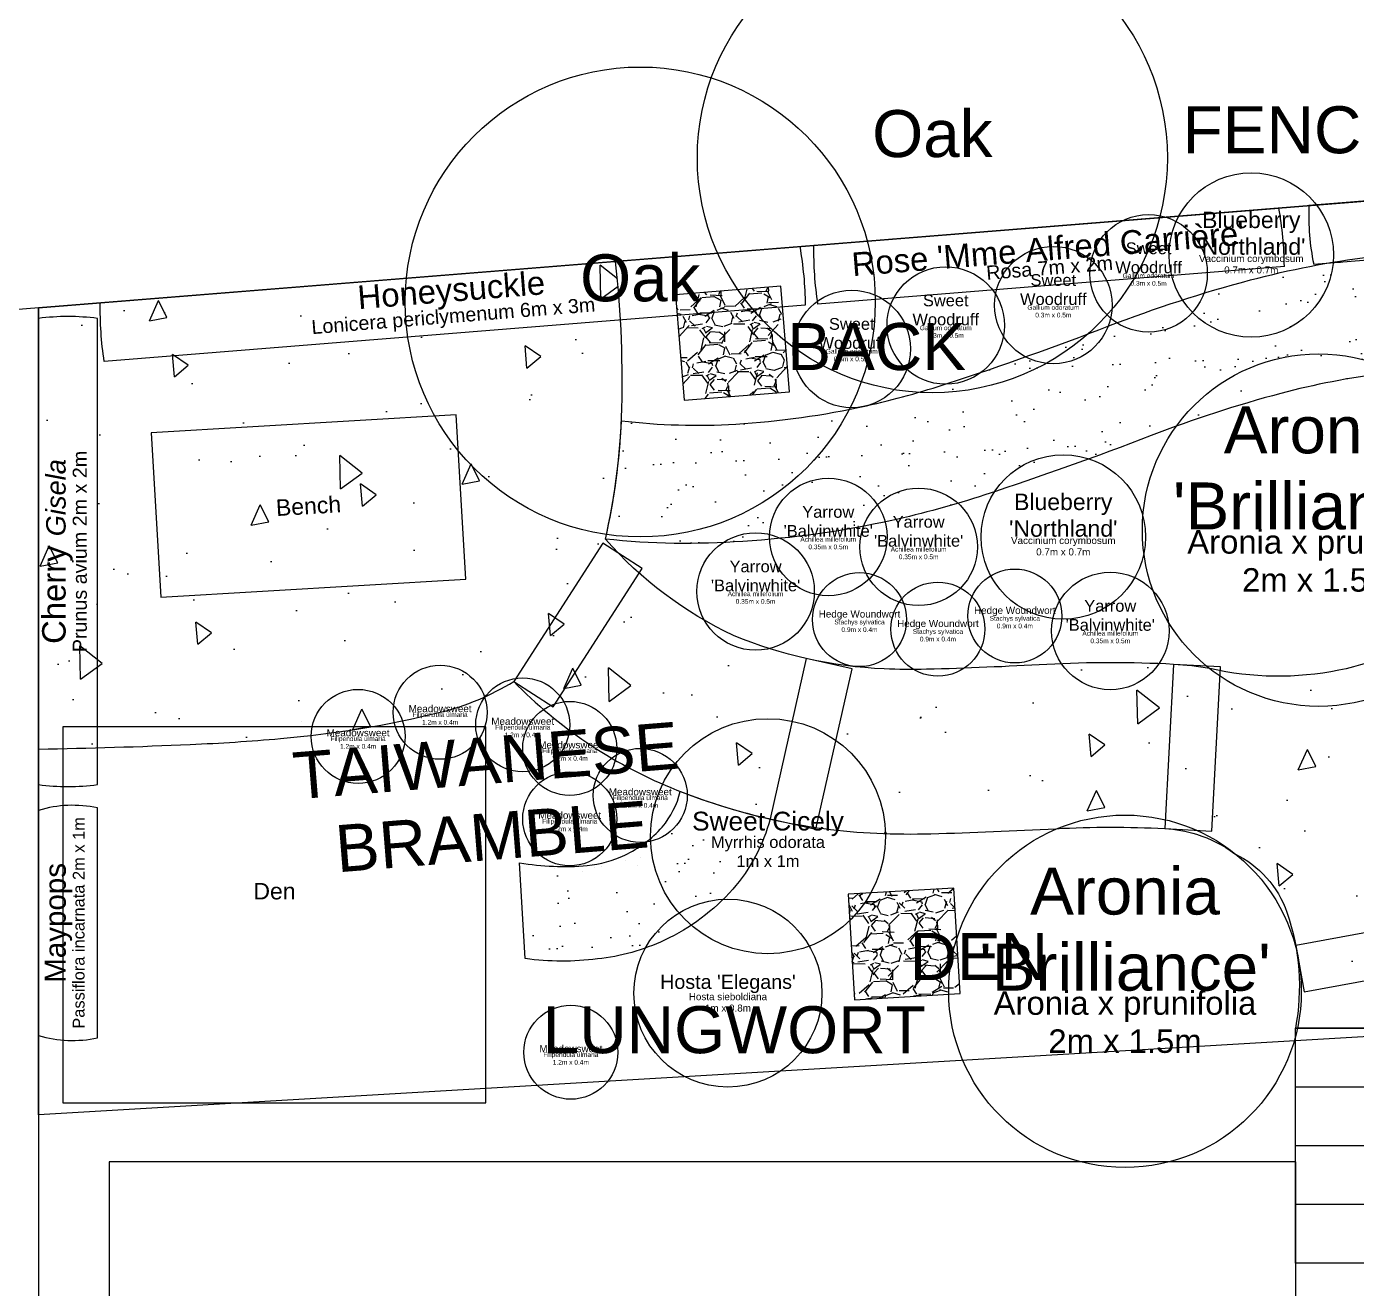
# Model space of a CAD drawing. Header units: metres. Extents: x -2.6 to 32, y -5 to 43.1.
# Drawn here: x 8.99 to 14.65, y 32.3 to 37.67 of the extents above; entities that cross this region are included whole.
import ezdxf
from ezdxf.enums import TextEntityAlignment as Align

# ---------------------------------------------------------------- set-up
doc = ezdxf.new("R2010")
doc.units = ezdxf.units.M
for name, color, linetype, lineweight, true_color in [('Areas', 30, 'Continuous', 25, 0xff7f00), ('Beds', 2, 'Continuous', 25, 0xffff00), ('Boundary', 1, 'Continuous', 25, 0xff0000), ('Buildings', 6, 'Continuous', 25, 0xff00ff), ('Furniture', 136, 'Continuous', 25, 0x008080), ('Ground cover', 253, 'Continuous', 25, 0xa0a0a4), ('Plant - Perennial', 3, 'Continuous', 25, 0x00ff00), ('Plant - Shrub', 3, 'Continuous', 25, 0x00ff00), ('Plant - Tree', 3, 'Continuous', 25, 0x00ff00), ('Plant label', 30, 'Continuous', 25, 0xff7f00), ('Structures', 136, 'Continuous', 25, 0x008080)]:
    doc.layers.add(name, color=color, linetype=linetype, lineweight=lineweight, true_color=true_color)
doc.styles.add('textstyle115', font='')
doc.styles.add('textstyle116', font='')
doc.styles.add('textstyle12', font='')
doc.styles.add('textstyle125', font='')
doc.styles.add('textstyle126', font='')
doc.styles.add('textstyle135', font='')
doc.styles.add('textstyle136', font='')
doc.styles.add('textstyle149', font='')
doc.styles.add('textstyle150', font='')
doc.styles.add('textstyle155', font='')
doc.styles.add('textstyle168', font='')
doc.styles.add('textstyle173', font='')
doc.styles.add('textstyle174', font='')
doc.styles.add('textstyle177', font='')
doc.styles.add('textstyle178', font='')
doc.styles.add('textstyle187', font='')
doc.styles.add('textstyle195', font='')
doc.styles.add('textstyle196', font='')
doc.styles.add('textstyle201', font='')
doc.styles.add('textstyle202', font='')
doc.styles.add('textstyle35', font='')
doc.styles.add('textstyle36', font='')
doc.styles.add('textstyle37', font='')
doc.styles.add('textstyle38', font='')
doc.styles.add('textstyle53', font='')
doc.styles.add('textstyle54', font='')
doc.styles.add('textstyle55', font='')
doc.styles.add('textstyle56', font='')
doc.styles.add('textstyle69', font='')
doc.styles.add('textstyle70', font='')
doc.styles.add('textstyle85', font='')
doc.styles.add('textstyle86', font='')
doc.styles.add('textstyle89', font='')
doc.styles.add('textstyle90', font='')
doc.styles.get('textstyle115').set_extended_font_data('Arial')
doc.styles.get('textstyle116').set_extended_font_data('Arial')
doc.styles.get('textstyle12').set_extended_font_data('Arial')
doc.styles.get('textstyle125').set_extended_font_data('Arial')
doc.styles.get('textstyle126').set_extended_font_data('Arial')
doc.styles.get('textstyle135').set_extended_font_data('Arial')
doc.styles.get('textstyle136').set_extended_font_data('Arial')
doc.styles.get('textstyle149').set_extended_font_data('Arial')
doc.styles.get('textstyle150').set_extended_font_data('Arial')
doc.styles.get('textstyle155').set_extended_font_data('Arial')
doc.styles.get('textstyle168').set_extended_font_data('Arial')
doc.styles.get('textstyle173').set_extended_font_data('Arial')
doc.styles.get('textstyle174').set_extended_font_data('Arial')
doc.styles.get('textstyle177').set_extended_font_data('Arial')
doc.styles.get('textstyle178').set_extended_font_data('Arial')
doc.styles.get('textstyle187').set_extended_font_data('Arial')
doc.styles.get('textstyle195').set_extended_font_data('Arial')
doc.styles.get('textstyle196').set_extended_font_data('Arial')
doc.styles.get('textstyle201').set_extended_font_data('Arial')
doc.styles.get('textstyle202').set_extended_font_data('Arial')
doc.styles.get('textstyle35').set_extended_font_data('Arial')
doc.styles.get('textstyle36').set_extended_font_data('Arial')
doc.styles.get('textstyle37').set_extended_font_data('Arial')
doc.styles.get('textstyle38').set_extended_font_data('Arial')
doc.styles.get('textstyle53').set_extended_font_data('Arial')
doc.styles.get('textstyle54').set_extended_font_data('Arial')
doc.styles.get('textstyle55').set_extended_font_data('Arial')
doc.styles.get('textstyle56').set_extended_font_data('Arial')
doc.styles.get('textstyle69').set_extended_font_data('Arial')
doc.styles.get('textstyle70').set_extended_font_data('Arial')
doc.styles.get('textstyle85').set_extended_font_data('Arial')
doc.styles.get('textstyle86').set_extended_font_data('Arial')
doc.styles.get('textstyle89').set_extended_font_data('Arial')
doc.styles.get('textstyle90').set_extended_font_data('Arial')
pattern_1 = [(82.5, (0, 0), (-0.1786906743565246, 0.1673767445615144), [0, -0.19304, 0, -0.2159, 0, -0.206375]), (52.49999999999999, (0, 0), (-0.094505463864245, 0.412366425672367), [0, -0.10414, 0, -0.17399, 0, -0.066675]), (372.4999999999999, (-0.1104571502891506, -0.1104571502891506), (0.2791499129162693, 0.2801661559482859), [0, -0.0635, 0, -0.2286, 0, -0.29845]), (362.5, (-0.1104571502891506, -0.1104571502891506), (0.1911405545806999, 0.3487753907812053), [0, -0.03175, 0, -0.14986, 0, -0.17145])]

# ---------------------------------------------------------------- blocks, each defined once
blk = doc.blocks.new("Perennial - Hosta sieboldiana 'Elegans'")
at = {"layer": 'Plant - Perennial'}
blk.add_circle((0, 0), 0.4, dxfattribs=at)
at = {"layer": 'Plant - Perennial', "insert": (0, 0), "line_spacing_factor": 0.971628}
for s, char_height, attachment_point, style in [("\\c32767;Hosta 'Elegans'", 0.06, 8, 'textstyle69'), ('\\c32767;Hosta sieboldiana\\P1m x 0.8m', 0.03, 2, 'textstyle70')]:
    blk.add_mtext(s, dxfattribs=dict(at, char_height=char_height, attachment_point=attachment_point, style=style))
blk = doc.blocks.new("Shrub - Vaccinium corymbosum 'Northland'")
at = {"layer": 'Plant - Shrub'}
blk.add_circle((0, 0), 0.35, dxfattribs=at)
at = {"layer": 'Plant - Shrub', "insert": (4.26e-14, 0), "char_height": 0.07, "attachment_point": 8, "line_spacing_factor": 0.971628, "style": 'textstyle150'}
blk.add_mtext("\\c32767;Blueberry\\P'Northland'", dxfattribs=at)
at = {"layer": 'Plant label', "insert": (4.26e-14, 0), "char_height": 0.03, "attachment_point": 2, "line_spacing_factor": 0.971628, "style": 'textstyle149'}
blk.add_mtext('\\c32767;Vaccinium corymbosum\\P0.7m x 0.7m', dxfattribs=at)
blk = doc.blocks.new('Perennial - Gallium odoratum')
at = {"layer": 'Plant - Perennial'}
blk.add_circle((-7.1e-15, 0), 0.25, dxfattribs=at)
at = {"layer": 'Plant - Perennial', "color": 30, "true_color": 0xff7f00, "insert": (0, 0), "char_height": 0.05, "attachment_point": 8, "line_spacing_factor": 0.971628, "style": 'textstyle56'}
blk.add_mtext('Sweet\\PWoodruff', dxfattribs=at)
at = {"layer": 'Plant label', "insert": (0, 0), "char_height": 0.02, "attachment_point": 2, "line_spacing_factor": 0.971628, "style": 'textstyle55'}
blk.add_mtext('\\c32767;Gallium odoratum\\P0.3m x 0.5m', dxfattribs=at)
blk = doc.blocks.new('Structure - Step')
at = {"layer": 'Structures', "flags": 128}
blk.add_lwpolyline([(0, -0.25), (1, -0.25), (1, 0), (0, 0)], close=True, dxfattribs=at)
blk = doc.blocks.new('Perennial - Achillea millefolium')
at = {"layer": 'Plant - Perennial'}
blk.add_circle((0, 0), 0.25, dxfattribs=at)
at = {"layer": 'Plant - Perennial', "insert": (3.6e-15, 0), "char_height": 0.05, "attachment_point": 8, "line_spacing_factor": 0.971628, "style": 'textstyle38'}
blk.add_mtext("\\c32767;Yarrow\\P'Balvinwhite'", dxfattribs=at)
at = {"layer": 'Plant label', "insert": (3.6e-15, 0), "char_height": 0.02, "attachment_point": 2, "line_spacing_factor": 0.971628, "style": 'textstyle37'}
blk.add_mtext('\\c32767;Achillea millefolium\\P0.35m x 0.5m', dxfattribs=at)
blk = doc.blocks.new('Perennial - Filipendula ulmaria')
at = {"layer": 'Plant - Shrub'}
blk.add_circle((0, 0), 0.2, dxfattribs=at)
at = {"layer": 'Plant - Shrub', "insert": (0, 0), "char_height": 0.03, "attachment_point": 8, "line_spacing_factor": 0.971628, "style": 'textstyle54'}
blk.add_mtext('\\c32767;Meadowsweet', dxfattribs=at)
at = {"layer": 'Plant label', "insert": (0, 0), "char_height": 0.02, "attachment_point": 2, "line_spacing_factor": 0.971628, "style": 'textstyle53'}
blk.add_mtext('\\c32767;Filipendula ulmaria\\P1.2m x 0.4m', dxfattribs=at)
blk = doc.blocks.new('Shrub - Aronia x prunifolia')
at = {"layer": 'Plant - Shrub'}
blk.add_circle((0, 0), 0.75, dxfattribs=at)
at = {"layer": 'Plant - Shrub', "insert": (0, 0), "char_height": 0.2, "attachment_point": 8, "line_spacing_factor": 0.971628, "style": 'textstyle116'}
blk.add_mtext("\\c32767;Aronia\\P'Brilliance'", dxfattribs=at)
at = {"layer": 'Plant label', "insert": (0, 0), "char_height": 0.1, "attachment_point": 2, "line_spacing_factor": 0.971628, "style": 'textstyle115'}
blk.add_mtext('\\c32767;Aronia x prunifolia\\P2m x 1.5m', dxfattribs=at)
blk = doc.blocks.new("Shrub - Rose'Mme Alfred Carrière'")
at = {"layer": 'Plant - Shrub'}
for p, q in [((-0.9929752174768414, 0), (0.9929752174768396, 0)), ((0.996320487061519, -0.25), (-0.9963204870615154, -0.25))]:
    blk.add_line(p, q, dxfattribs=at)
for centre, radius, start, end in [((-0.5, -0.1450000000000031), 1.500000000000006, 355.9860127819439, 5.547254338552107), ((0.5000000000000089, -0.1449999999999747), 1.500000000000014, 174.4527456614491, 184.0139872180572)]:
    blk.add_arc(centre, radius, start, end, dxfattribs=at)
at = {"layer": 'Plant - Shrub', "insert": (0, -0.1450000000000102), "char_height": 0.1, "attachment_point": 8, "line_spacing_factor": 0.971628, "style": 'textstyle136'}
blk.add_mtext("\\c32767;Rose 'Mme Alfred Carrière'", dxfattribs=at)
at = {"layer": 'Plant label', "insert": (0, -0.1450000000000102), "char_height": 0.06, "attachment_point": 2, "line_spacing_factor": 0.971628, "style": 'textstyle135'}
blk.add_mtext('\\c32767;Rosa 7m x 2m', dxfattribs=at)
blk = doc.blocks.new('Buildings - Door inward')
at = {"layer": 'Buildings'}
for p, q in [((0.0280000000021237, 0.1600000000104718), (0.0280000000021237, 1.1040000000862)), ((0.060000000005382, 0.1600000000104718), (0.060000000005382, 1.103433450874066)), ((0, 0.1600000000104718), (0, -1e-16)), ((0.0280000000021237, 0.1600000000104718), (0, 0.1600000000104718)), ((0.0280000000021237, 0.1200000000078537), (0.0280000000021237, 0.1600000000104718)), ((0.0400000000026179, 0.1200000000078537), (0.0280000000021237, 0.1200000000078537)), ((0.0400000000026179, 0.0400000000026178), (0.0400000000026179, 0.1200000000078537)), ((0.0280000000021237, -1e-16), (0.0280000000021237, 0.0400000000026178)), ((0.0280000000021237, 0.0400000000026178), (0.0400000000026179, 0.0400000000026178)), ((0, -1e-16), (0.0280000000021237, -1e-16))]:
    blk.add_line(p, q, dxfattribs=at)
blk.add_lwpolyline([(0.0280000000021237, 0.1600000000104718), (0.060000000005382, 0.1600000000104718)], dxfattribs=at)
blk.add_lwpolyline([(1.00000000008, 0.1600000000104718), (1.00000000008, -1e-16), (0.9720000000778763, -1e-16), (0.9720000000778763, 0.0400000000026178), (0.9600000000773816, 0.0400000000026178), (0.9600000000773816, 0.1200000000078537), (0.9720000000778763, 0.1200000000078537), (0.9720000000778763, 0.1600000000104718)], close=True, dxfattribs=at)
blk.add_arc((-0.0013525073367682, 0.1306474926715465), 0.973794985289957, 1.727293306109854, 88.27270669411106, dxfattribs=at)
blk = doc.blocks.new('Buildings - Door outward')
at = {"layer": 'Buildings'}
for p, q in [((0.0280000192646975, -1.02867489e-08), (0.0280000192646975, 0.9439999897889793)), ((0.060000019267956, -1.02867489e-08), (0.060000019267956, 0.9434334405768452)), ((1.92625739e-08, -1.02867489e-08), (1.92625739e-08, -0.1600000102972207)), ((0.0280000192646975, -1.02867489e-08), (1.92625739e-08, -1.02867489e-08)), ((0.0280000192646975, -0.0400000102893669), (0.0280000192646975, -1.02867489e-08)), ((0.0400000192651918, -0.0400000102893669), (0.0280000192646975, -0.0400000102893669)), ((0.0400000192651918, -0.1200000102946028), (0.0400000192651918, -0.0400000102893669)), ((0.0280000192646975, -0.1600000102972207), (0.0280000192646975, -0.1200000102946028)), ((0.0280000192646975, -0.1200000102946028), (0.0400000192651918, -0.1200000102946028)), ((1.92625739e-08, -0.1600000102972207), (0.0280000192646975, -0.1600000102972207))]:
    blk.add_line(p, q, dxfattribs=at)
blk.add_lwpolyline([(0.0280000192646975, -1.02867489e-08), (0.060000019267956, -1.02867489e-08)], dxfattribs=at)
blk.add_lwpolyline([(1.000000019342574, -1.02867489e-08), (1.000000019342574, -0.1600000102972207), (0.9720000193404504, -0.1600000102972207), (0.9720000193404504, -0.1200000102946028), (0.9600000193399557, -0.1200000102946028), (0.9600000193399557, -0.0400000102893669), (0.9720000193404504, -0.0400000102893669), (0.9720000193404504, -1.02867489e-08)], close=True, dxfattribs=at)
blk.add_arc((-0.0013524880741943, -0.0293525176256741), 0.973794985289957, 1.727293306109854, 88.27270669411106, dxfattribs=at)
blk = doc.blocks.new('Buildings - Outdoor Office')
at = {"layer": 'Buildings', "flags": 128}
blk.add_lwpolyline([(0, 0), (5.050000000000001, 0), (5.050000000000001, 2.539999999999999), (0, 2.539999999999999)], close=True, dxfattribs=at)
at = {"layer": 'Buildings', "rotation": 180}
for name, p, xscale, yscale in [('Buildings - Door inward', (1.710000000000001, 3.6e-15), 0.95, -0.95), ('Buildings - Door outward', (4.240000017891882, 3.6e-15), 0.925, 0.925)]:
    blk.add_blockref(name, p, dxfattribs=dict(at, xscale=xscale, yscale=yscale))
at = {"layer": 'Buildings', "xscale": 0.925, "yscale": -0.925}
blk.add_blockref('Buildings - Door outward', (2.390000000000001, 3.6e-15), dxfattribs=at)
blk = doc.blocks.new('Tree - Oak')
at = {"layer": 'Plant - Tree'}
blk.add_circle((0, 0), 1, dxfattribs=at)
at = {"layer": 'Plant - Tree', "insert": (0, 0), "char_height": 0.2, "attachment_point": 8, "line_spacing_factor": 0.971628, "style": 'textstyle168'}
blk.add_mtext('\\c32767;Oak', dxfattribs=at)
blk = doc.blocks.new('Structure - Den')
at = {"layer": 'Structures', "flags": 128}
blk.add_lwpolyline([(0, 0), (1.8, 0), (1.8, 1.6), (0, 1.6)], close=True, dxfattribs=at)
at = {"layer": 'Furniture', "color": 30, "true_color": 0xff7f00, "insert": (0.8999999999999999, 0.8999999999999999), "char_height": 0.07, "attachment_point": 5, "style": 'textstyle155'}
blk.add_mtext('Den', dxfattribs=at)
blk = doc.blocks.new('Tree - Prunus domestica Pixy wall')
at = {"layer": 'Plant - Tree', "flags": 128}
blk.add_lwpolyline([(-0.9921567416492216, -0.25), (0.9921567416492216, -0.25, 0.0627460668062285), (0.9921567416492216, 0), (-0.9921567416492216, 0, 0.0627460668062278)], format="xyb", close=True, dxfattribs=at)
at = {"layer": 'Plant - Tree', "insert": (0, -0.1450000000000031), "char_height": 0.1, "attachment_point": 8, "line_spacing_factor": 0.971628, "style": 'textstyle178'}
blk.add_mtext('\\c32767;Plum \\fArial|b0|i1|c0|p0;\\H0.083;Pixy', dxfattribs=at)
at = {"layer": 'Plant label', "insert": (0, -0.1450000000000031), "char_height": 0.06, "attachment_point": 2, "line_spacing_factor": 0.971628, "style": 'textstyle177'}
blk.add_mtext('\\c32767;Prunus domestica 2m x 2m', dxfattribs=at)
blk = doc.blocks.new('Tree - Prunus avium Gisela wall')
at = {"layer": 'Plant - Tree', "flags": 128}
blk.add_lwpolyline([(-0.9921567416492216, -0.25), (0.9921567416492216, -0.25, 0.0627460668062285), (0.9921567416492216, 0), (-0.9921567416492216, 0, 0.0627460668062278)], format="xyb", close=True, dxfattribs=at)
at = {"layer": 'Plant - Tree', "insert": (0, -0.1450000000000031), "char_height": 0.1, "attachment_point": 8, "line_spacing_factor": 0.971628, "style": 'textstyle174'}
blk.add_mtext('\\c32767;Cherry \\fArial|b0|i1|c0|p0;\\H0.083;Gisela', dxfattribs=at)
at = {"layer": 'Plant label', "insert": (0, -0.1450000000000031), "char_height": 0.06, "attachment_point": 2, "line_spacing_factor": 0.971628, "style": 'textstyle173'}
blk.add_mtext('\\c32767;Prunus avium 2m x 2m', dxfattribs=at)
blk = doc.blocks.new('Shrub - Lonicera periclymenum')
at = {"layer": 'Plant - Shrub', "flags": 128}
blk.add_lwpolyline([(-1.496320487061511, -0.25, -0.0417430065503629), (-1.492975217476835, 0), (1.492975217476834, 0, -0.0417430065503631), (1.496320487061512, -0.25)], format="xyb", close=True, dxfattribs=at)
at = {"layer": 'Plant - Shrub', "insert": (0, -0.1450000000000031), "char_height": 0.1, "attachment_point": 8, "line_spacing_factor": 0.971628, "style": 'textstyle126'}
blk.add_mtext('\\c32767;Honeysuckle', dxfattribs=at)
at = {"layer": 'Plant label', "insert": (0, -0.1450000000000031), "char_height": 0.06, "attachment_point": 2, "line_spacing_factor": 0.971628, "style": 'textstyle125'}
blk.add_mtext('\\c32767;Lonicera periclymenum 6m x 3m', dxfattribs=at)
blk = doc.blocks.new('Perennial - Passiflora incarnata')
at = {"layer": 'Plant - Perennial', "flags": 128}
blk.add_lwpolyline([(0.4893223799721511, -0.25, 0.1270238244842649), (0.4788670049798673, 0), (-0.4788670049798665, 0, 0.1270238244842644), (-0.4893223799721502, -0.25)], format="xyb", close=True, dxfattribs=at)
at = {"layer": 'Plant - Perennial', "color": 30, "true_color": 0xff7f00, "style": 'textstyle90'}
blk.add_text('Maypops', height=0.09, dxfattribs=at).set_placement((9e-16, -0.1156002728512959), align=Align.CENTER)
at = {"layer": 'Plant label', "color": 30, "true_color": 0xff7f00, "style": 'textstyle89'}
blk.add_text('Passiflora incarnata 2m x 1m', height=0.05, dxfattribs=at).set_placement((9e-16, -0.1452455661664445), align=Align.TOP_CENTER)
blk = doc.blocks.new('Bench')
at = {"layer": 'Furniture', "flags": 128}
blk.add_lwpolyline([(-0.65, -0.35), (0.65, -0.35), (0.65, 0.35), (-0.65, 0.35)], close=True, dxfattribs=at)
at = {"layer": 'Furniture', "color": 30, "true_color": 0xff7f00, "insert": (0, 0), "char_height": 0.07, "attachment_point": 5, "style": 'textstyle12'}
blk.add_mtext('Bench', dxfattribs=at)
blk = doc.blocks.new('Structure - Steps')
at = {"layer": 'Structures'}
for p, q in [((1.8e-15, -1e-16), (1.8e-15, 1)), ((1.8e-15, 1), (1.000000000000002, 1)), ((1.000000000000002, -1e-16), (1.000000000000002, 1)), ((1.8e-15, 0.75), (1.000000000000002, 0.75)), ((1.8e-15, 0.4999999999999999), (1.000000000000002, 0.4999999999999999)), ((1.8e-15, 0.2499999999999999), (1.000000000000002, 0.2499999999999999)), ((-1.8e-15, -1e-16), (0.9999999999999982, -1e-16))]:
    blk.add_line(p, q, dxfattribs=at)
blk = doc.blocks.new('Ornamental - Stachys sylvatica')
at = {"layer": 'Plant - Shrub'}
blk.add_circle((0, 0), 0.2, dxfattribs=at)
at = {"layer": 'Plant - Shrub', "insert": (0, 0), "char_height": 0.03, "attachment_point": 8, "line_spacing_factor": 0.971628, "style": 'textstyle36'}
blk.add_mtext('\\c32767;Hedge Woundwort', dxfattribs=at)
at = {"layer": 'Plant label', "insert": (0, 0), "char_height": 0.02, "attachment_point": 2, "line_spacing_factor": 0.971628, "style": 'textstyle35'}
blk.add_mtext('\\c32767;Stachys sylvatica\\P0.9m x 0.4m', dxfattribs=at)
blk = doc.blocks.new('Perennial - Myrrhis odorata')
at = {"layer": 'Plant - Shrub'}
blk.add_circle((0, 0), 0.5, dxfattribs=at)
at = {"layer": 'Plant - Shrub', "insert": (0, 0), "char_height": 0.08, "attachment_point": 8, "line_spacing_factor": 0.971628, "style": 'textstyle86'}
blk.add_mtext('\\c32767;Sweet Cicely', dxfattribs=at)
at = {"layer": 'Plant label', "insert": (0, 0), "char_height": 0.05, "attachment_point": 2, "line_spacing_factor": 0.971628, "style": 'textstyle85'}
blk.add_mtext('\\c32767;Myrrhis odorata\\P1m x 1m', dxfattribs=at)
blk = doc.blocks.new('Gabion pillar')
at = {"layer": 'Structures'}
h = blk.add_hatch(dxfattribs=at)
h.set_pattern_fill('GRAVEL', color=256, scale=0.008, style=0, pattern_type=0)
h.set_pattern_definition([(228.0128, (0.146304, 0.2031999999999999), (-1.62560138127168, -1.828802247161007), [0.02733768, -2.70644]), (184.9697, (0.128016, 0.1828799999999999), (2.43840394449433, 0.2031985660309977), [0.0469124, -4.64432]), (132.5104, (0.08128, 0.178816), (2.031998521466535, -2.235202183396833), [0.03307856, -3.274776]), (267.2737, (0.002032, 0.128016), (0.2031991176662538, 4.063998692269312), [0.0427204, -4.229312]), (292.8337, (0, 0.085344), (-1.016002884440152, 2.438401386404089), [0.04189072, -4.147184]), (357.2737, (0.016256, 0.046736), (-4.063998692269312, 0.203199117666254), [0.0427204, -4.229312]), (37.6942, (0.058928, 0.044704), (-2.641601668899194, -2.031998188558791), [0.05649552, -5.593048]), (72.2553, (0.103632, 0.079248), (1.422402845237376, 4.470401296482912), [0.0533376, -5.280424]), (121.4296, (0.119888, 0.1300479999999999), (-1.625600418821158, 2.641596892797815), [0.04286504, -4.24364]), (175.2364, (0.0975360000000001, 0.1666239999999999), (2.235198244244355, -0.2031980930176923), [0.04893704, -2.397912]), (222.3974, (0.048768, 0.170688), (-2.438400073379178, -2.235197092050957), [0.06328624, -6.265344]), (138.8141, (0.2032, 0.125984), (-1.422399093937979, 1.21919812456992), [0.0216004, -2.138448]), (171.4692, (0.186944, 0.140208), (2.641595967647312, -0.4064010240036559), [0.04109456, -4.068368]), (225, (0.1463040000000001, 0.1463040000000001), (0, -0.2031998614960158), [0.02873672, -0.2586312]), (203.1986, (0.13208, 0.170688), (1.016003426047267, 0.4064017819445012), [0.01547528, -1.532048]), (291.8014, (0.117856, 0.164592), (-0.2032001425515607, 0.6096003926985492), [0.02188528, -1.072384]), (30.9638, (0.125984, 0.144272), (0.609599356384658, 0.4064003166928442), [0.0355456, -1.149304]), (161.5651, (0.156464, 0.1625600000000001), (0.4064001854544784, -0.2031996977972063), [0.02570296, -0.616872]), (16.3895, (0, 0.164592), (2.032001121117548, 0.609598731997424), [0.03600704, -3.564704]), (70.3462, (0.034544, 0.174752), (-0.8127977350941201, -2.2351968390836), [0.03020792, -2.990576]), (293.1986, (0.156464, 0.2032), (-0.4064017819445012, 1.016003426047267), [0.0309504, -1.516576]), (343.6105, (0.168656, 0.174752), (-2.032001121117548, 0.6095987319974248), [0.03600704, -3.564704]), (339.4440000000001, (0, 0.038608), (-1.016001261140473, 0.4063995068840112), [0.0347228, -1.701416]), (294.7751, (0.032512, 0.026416), (-1.015997632290147, 2.235198962092534), [0.02909376, -2.880288]), (66.80140000000002, (0.1584960000000001, 0), (0.4064017819445014, 1.016003426047267), [0.0309504, -1.516576]), (17.354, (0.170688, 0.0284479999999999), (-2.641600142548797, -0.8127987740484506), [0.03406264, -3.372192]), (69.444, (0.058928, 0), (-0.4063995068840118, -1.016001261140473), [0.01736144, -1.718784]), (101.3099, (0.146304, 0), (-0.2031989970309879, 0.8127973968722094), [0.0103612, -1.02576]), (165.9638, (0.144272, 0.0101600000000001), (0.6096004283757741, -0.2031996483298913), [0.04189072, -0.795924]), (186.009, (0.103632, 0.02032), (2.031997003554237, 0.2031995254838277), [0.03882136, -3.843312]), (303.6901, (0.125984, 0.125984), (-0.2032000697045785, 0.4063996079385472), [0.02930592, -0.7033424]), (353.1571999999999, (0.14224, 0.1016), (3.454401428531476, -0.4064018201323904), [0.05116456, -5.06528]), (60.94540000000001, (0.19304, 0.095504), (-0.8127981092663272, -1.42239660886673), [0.02092064, -2.071152]), (90, (0.2032, 0.113792), (-0.2032, 0.2032), [0.012192, -0.191008]), (120.2564, (0.099568, 0.0264160000000001), (0.8127982773468889, -1.422399282598205), [0.02822936, -2.794712]), (48.01280000000001, (0.085344, 0.0508), (1.625601381271681, 1.828802247161006), [0.05467544, -2.679104]), (0, (0.12192, 0.0914399999999999), (0.2032, 0.2032), [0.052832, -0.150368]), (325.3047999999999, (0.174752, 0.09144), (-2.031996479276293, 1.422400135238783), [0.0321288, -3.180744]), (254.0546, (0.201168, 0.0731520000000001), (-0.2032005183761179, -0.8128019362562905), [0.02958632, -1.449736]), (207.646, (0.19304, 0.0447040000000001), (-3.860798643921818, -2.03200127797787), [0.0481716, -4.769]), (175.4261, (0.150368, 0.0223520000000001), (-2.6416006083798, 0.2031990168975569), [0.05096232, -5.045264]), (175.4261, (0.150368, 0.0223520000000001), (-2.6416006083798, 0.2031990168975569), [0.05096232, -5.045264])])
h.paths.add_polyline_path([(0, 0), (0.4499999999999993, 0), (0.4499999999999993, 0.4500000000000028), (0, 0.4500000000000028)], flags=0)
at = {"layer": 'Structures', "flags": 128}
blk.add_lwpolyline([(0, 0), (0.4499999999999993, 0), (0.4499999999999993, 0.4500000000000028), (0, 0.4500000000000028)], close=True, dxfattribs=at)

msp = doc.modelspace()

# ---------------------------------------------------------------- hatches: boundary and pattern name
at = {"layer": 'Areas', "true_color": 0xa0a0a4}
h = msp.add_hatch(dxfattribs=at)
h.set_pattern_fill('AR-CONC', color=253, scale=0.005, angle=45, style=0, pattern_type=0)
h.set_pattern_definition([(95, (0, 0), (0.7004732517288589, 0.5877668970241507), [0.09525, -1.04775]), (400, (0, 0), (-0.8000894450414876, 0.5508850326857724), [0.0762, -0.8382]), (145.451, (0.0583725486704261, 0.0489804028493155), (-0.0996107904207033, 1.138651184145857), [0.08095, -0.8904500000000001]), (91.1842, (-0.1796051224213829, 0.179605122421383), (1.107051216152352, 0.8097670643713523), [0.142875, -1.571625]), (141.6356, (-0.0873510220003178, 0.2470857367635777), (-0.0354307216761377, 1.714132162410912), [0.121425, -1.335675]), (396.1840000000001, (-0.1796051224213829, 0.179605122421383), (-0.0354278600957889, 1.714131926655307), [0.1143, -1.2573]), (66, (-0.0449012806053455, 0.2245064030267289), (0.8976027564257212, 0.1744763401781092), [0.09525, -1.04775]), (370.9999999999999, (-0.0449012806053455, 0.2245064030267289), (-0.4326996326117269, 0.869705965968773), [0.0762, -0.8382]), (116.4514, (0.0298985960289109, 0.2390459326614867), (0.4649001980769314, 1.044182280328981), [0.08095, -0.8904500000000001]), (82.5, (0, 0), (-0.2880273453390521, 0.3098670683679349), [0, -0.82804, 0, -0.8509000000000001, 0, -0.8413750000000001]), (52.49999999999999, (0, 0), (-0.1179486365971242, 0.5904350013734616), [0, -0.48514, 0, -0.80899, 0, -0.320675]), (372.4999999999999, (-0.2002597114998423, -0.2002597114998421), (0.4996393151625793, 0.4591309779135676), [0, -0.3175, 0, -0.9906, 0, -1.31445]), (362.5, (-0.2900622727105339, -0.2900622727105335), (0.433819522091084, 0.6136119644055709), [0, -0.41275, 0, -0.65786, 0, -0.93345])])
edge = h.paths.add_edge_path(flags=0)
edge.add_arc((23.61665521209906, 36.5371670693148), 5.035743926249006, 171.896418460101, 178.5450898395375)
edge.add_arc((21.01097036482152, 36.60334737833352), 2.429218776431038, 178.5450898395375, 188.1235462049542)
edge.add_arc((16.24988854822948, 40.14844672913114), 4.546566062977327, 292.92564046358285, 301.2146545241908, ccw=False)
edge.add_arc((16.04194551776739, 40.8736747215868), 5.29629204473065, 284.7926786892651, 291.9413114733845, ccw=False)
edge.add_arc((16.49041543413116, 39.17540557341017), 3.539805960091241, 281.257707241318, 284.79267868926564, ccw=False)
edge.add_arc((2.10546049205462, 111.4426510868802), 77.22482277348232, 280.4662562039908, 281.25770724131445, ccw=False)
edge.add_arc((17.5906152760469, 27.61674427419654), 8.019371583980659, 100.4662562039908, 103.5527882773261)
edge.add_arc((16.41200021202807, 32.5061796728523), 2.989887317501629, 103.5527882773271, 108.8148764030097)
edge.add_arc((16.11159379059088, 33.38786728203095), 2.058427678966573, 108.8148764030115, 121.609891172326)
edge.add_arc((14.3543041867222, 36.02707146476659), 1.116031983668761, 281.26940783294174, 307.435487397042, ccw=False)
edge.add_arc((14.3147982885376, 36.22533002779919), 1.318188294000944, 257.22583967667697, 281.26940783294305, ccw=False)
edge.add_arc((13.80132034870685, 33.69438995069721), 1.265012701385999, 79.89199904604463, 86.90196448971945)
edge.add_arc((13.6014454191021, 30.00146032125552), 4.963347358430002, 86.90196448967149, 93.133303759551)
edge.add_arc((12.33356898709282, 53.16280790824645), 18.23267671235108, 271.5230201749909, 273.13330375957366, ccw=False)
edge.add_arc((12.7509309197802, 37.46541586366762), 2.529737242810249, 267.43175106480976, 271.52302017498437, ccw=False)
edge.add_arc((12.72269406481062, 36.83589397236599), 1.899582395485761, 247.54614977151522, 267.43175106481215, ccw=False)
edge.add_arc((12.72265926447206, 36.61234967001503), 1.695122232446162, 221.4272861728351, 244.66012909147048, ccw=False)
edge.add_arc((8.781736179090458, 36.10725337925178), 2.7401824593692, 346.9977115614469, 357.9038794334921)
edge.add_arc((7.041590916452376, 36.17094362628256), 4.481492880474121, 357.9038794546534, 366.4269329360805)
edge.add_line((11.49491945761229, 36.67258427677923), (9.04, 36.47497466099617))
edge.add_line((9.04, 36.47497466099617), (9.040000000000003, 34.59701895619488))
edge.add_arc((8.595889119082551, 59.59737698400559), 25.00430234966112, 271.0177055461643, 272.4947663244924)
edge.add_arc((9.294496193484619, 43.5630344140159), 8.954748041326317, 272.4947663244911, 274.9630814795174)
edge.add_arc((9.680893879685291, 39.11346883792991), 4.488436701104876, 274.9630814795193, 283.7576861768105)
edge.add_arc((10.48824236475048, 35.81602435560377), 1.093594776896903, 283.7576809687648, 301.629599527367)
edge.add_arc((12.49391279411968, 36.28403728244854), 2.002182940718096, 224.3322254964689, 247.5650684151043)
edge.add_arc((12.72269406481065, 36.83589397236594), 2.599582395485729, 247.546149771514, 267.4317510648112)
edge.add_arc((12.75093091977968, 37.46541586366762), 3.229737242810242, 267.4317510648193, 271.5230201749943)
edge.add_arc((12.33356898709562, 53.16280790824734), 18.93267671235188, 271.5230201749823, 273.1333037595647)
edge.add_arc((13.6014454191022, 30.00146032125544), 4.263347358430027, 86.90196448967282, 93.13330375954968, ccw=False)
edge.add_arc((13.80132034870681, 33.69438995069716), 0.5650127013859938, 72.88203360236997, 86.90196448977417, ccw=False)
edge.add_arc((13.81138883315724, 33.72708159161732), 0.5308057172280575, 53.1789553327161, 72.88203360230341, ccw=False)
edge.add_arc((13.93949290436441, 33.75926711063907), 0.436284007330126, 19.160973400158014, 64.18062668947903, ccw=False)
edge.add_arc((13.44706251597436, 33.58816070795351), 0.9575949399317458, -10.79077434953632, 19.160973400160685, ccw=False)
edge.add_line((14.38772469696245, 33.40887677046438), (15.28772469696245, 33.40887677046438))
edge.add_arc((16.395895237419, 33.99601730108992), 1.254103643818568, 183.6117668362879, 207.9159257151055, ccw=False)
edge.add_arc((16.09782320252987, 33.97720274003298), 0.955438403640349, 155.6999587636439, 183.611766836288, ccw=False)
edge.add_arc((15.63499736186196, 34.1315978007873), 0.4727062577176174, 139.5247290408942, 149.6594451415278, ccw=False)
edge.add_arc((15.6747456364409, 34.09767922587155), 0.5249594399778202, 121.6098911723243, 139.5247290408988, ccw=False)
edge.add_arc((16.11159379059079, 33.38786728203094), 1.35842767896654, 108.8148764030087, 121.6098911723222, ccw=False)
edge.add_arc((16.41200021202827, 32.50617967285235), 2.289887317501638, 103.55278827733332, 108.814876403015, ccw=False)
edge.add_arc((17.59061527604552, 27.61674427419897), 7.319371583977979, 100.46625620398459, 103.55278827732019, ccw=False)
edge.add_arc((2.105460492053005, 111.442651086887), 77.92482277348931, 280.4662562039909, 281.2577072413147)
edge.add_arc((16.49041543413029, 39.17540557340968), 4.239805960090967, 281.2577072413315, 284.7926786892784)
edge.add_arc((16.04194551776757, 40.87367472158684), 5.996292044730622, 284.7926786892631, 291.9413114733827)
edge.add_arc((16.56940541489915, 39.57766517461614), 4.597070051540681, 291.8790957163997, 300.1681097770078)
edge.add_arc((19.48928920881991, 36.15433276792549), 0.8218287059403256, 222.1103378475111, 244.8169831185389)
edge.add_arc((19.69611868886023, 36.59420617198485), 1.30790179243301, 244.8169831185393, 262.7721232525324)
edge.add_arc((19.83965305610985, 37.72596901014442), 2.448730103977196, 262.7721232525294, 277.1225072305049)
edge.add_arc((19.65475282418544, 39.20569736933975), 3.939965870974687, 277.1225072305093, 288.4245342774495)
edge.add_line((20.89999999999998, 35.46769114468319), (20.9, 37.4296495835968))
edge.add_line((20.9, 37.4296495835968), (18.63119395391475, 37.24702123313793))
at = {"layer": 'Areas'}
h = msp.add_hatch(dxfattribs=at)
h.set_pattern_fill('AR-SAND', color=256, scale=0.005, angle=45, style=0, pattern_type=0)
h.set_pattern_definition(pattern_1)
edge = h.paths.add_edge_path(flags=0)
edge.add_arc((11.84191242585289, 38.67617933256633), 2.700887980951979, 263.1462680834147, 273.4866116728564)
edge.add_arc((11.78819527439119, 39.54601661179397), 3.572382120119792, 273.4981322334696, 282.5103289829319)
edge.add_arc((11.76798720456872, 39.6370916219967), 3.665672117275852, 282.5103289829286, 288.1625745205774)
edge.add_arc((8.524440707384667, 49.52415577354679), 14.07118178361425, 288.1625745205831, 291.1172293618709)
edge.add_arc((15.69089726681355, 30.96846507321772), 5.820317832665566, 104.87015845210371, 111.11722936186999, ccw=False)
edge.add_arc((15.16783248203822, 32.93841553130159), 3.78210744696518, 97.02279383557328, 104.87015845210269, ccw=False)
edge.add_arc((16.20893182675015, 24.48713849775656), 12.29726871045781, 93.20050366128447, 97.02279383557249, ccw=False)
edge.add_arc((16.66065176842038, 16.40880954652503), 20.3882173291309, 90.2443631306578, 93.20050366128419, ccw=False)
edge.add_arc((16.72506768774066, 1.305312048752711), 35.49185219216558, 88.8365752801044, 90.24436313065979, ccw=False)
edge.add_arc((16.20483817430826, -24.50090074357502), 61.30330795968083, 87.7742436435422, 88.84017560743769, ccw=False)
edge.add_arc((23.61665521210095, 36.53716706931507), 5.035743926250893, 177.507580910548, 178.5450898395405)
edge.add_arc((21.01097036482181, 36.60334737833372), 2.429218776431321, 178.5450898395416, 188.1235462049584)
edge.add_arc((16.41523813480306, -26.64386644584549), 62.94208738990249, 88.00524477888261, 89.07117674277814)
edge.add_arc((16.72506768774015, 1.305312048752072), 34.99185219216623, 88.83657528010359, 90.24436313065902)
edge.add_arc((16.66065176842054, 16.40880954652499), 19.88821732913095, 90.24436313065823, 93.20050366128459)
edge.add_arc((16.20893182675029, 24.48713849775663), 11.79726871045775, 93.20050366128523, 97.02279383557325)
edge.add_arc((15.16783248203819, 32.93841553130157), 3.282107446965189, 97.02279383557266, 104.8701584521019)
edge.add_arc((15.69089726681346, 30.96846507321787), 5.320317832665403, 104.8701584521031, 111.1172293618695)
edge.add_arc((8.524440707384612, 49.524155773547), 14.57118178361446, 288.16257452058295, 291.11722936187084, ccw=False)
edge.add_arc((11.76798720456867, 39.63709162199682), 4.16567211727597, 282.51032898292925, 288.1625745205782, ccw=False)
edge.add_arc((11.78819527439119, 39.54601661179402), 4.072382120119838, 273.49813223346945, 282.5103289829317, ccw=False)
edge.add_arc((11.79676329785466, 38.718728217697), 3.246383091929514, 263.8977618447923, 274.23810543423394, ccw=False)
edge.add_arc((8.781736179090565, 36.10725337925175), 2.74018245936909, 346.9977115614468, 357.6436414212382)
h = msp.add_hatch(dxfattribs=at)
h.set_pattern_fill('AR-SAND', color=256, scale=0.005, angle=45, style=0, pattern_type=0)
h.set_pattern_definition(pattern_1)
edge = h.paths.add_edge_path(flags=0)
edge.add_arc((11.44670941656906, 34.48337990611685), 0.7291968463673897, 318.5663333207434, 345.45935943648857, ccw=False)
edge.add_arc((11.32711136034991, 34.58847977183366), 0.888412351530372, 295.0337646727787, 318.5888150310343, ccw=False)
edge.add_arc((11.32029650271208, 34.60307182420059), 0.9045173283047403, 276.168954434845, 295.0337646727809, ccw=False)
edge.add_arc((11.26981460503914, 34.89882694673428), 1.204125357505977, 262.4141611173728, 277.0448723930249, ccw=False)
edge.add_line((11.11085633172633, 33.70523985567879), (11.08676275147461, 34.11345399448503))
edge.add_arc((11.27728979633771, 35.22819991364337), 1.130910703417573, 260.3009970158997, 274.9317082915516)
edge.add_arc((11.3202965027121, 34.60307182420059), 0.5045173283047427, 276.1689544348427, 295.0337646727798)
edge.add_arc((11.32711136034987, 34.58847977183365), 0.4884123515303815, 295.0337646727824, 318.5888150310374)
edge.add_arc((11.41463334880039, 34.50188073095326), 0.3655588816079167, 319.6947372896709, 346.5877634054161)
edge.add_arc((12.71850203477307, 36.83733557134896), 2.599391582405752, 248.6042072418024, 257.4245635694615)
at = {"layer": 'Areas', "true_color": 0x008000}
h = msp.add_hatch(dxfattribs=at)
h.set_pattern_fill('GRASS', color=96, scale=0.02, style=0, pattern_type=0)
h.set_pattern_definition([(90, (0, 0), (-0.35921, 0.35921), [0.09525, -0.62317]), (45, (0, 0), (-0.3592102448427661, 0.3592102448427661), [0.09525, -0.41275]), (135, (0, 0), (-0.3592102448427661, -0.3592102448427661), [0.09525, -0.41275])])
edge = h.paths.add_edge_path(flags=0)
edge.add_line((15.28772469696245, 29.5), (15.28772469696245, 31.79352758258185))
edge.add_spline(control_points=[(15.28772469696245, 31.79352758258185), (19.76985163518912, 32.67100963253217), (19.69, 26.46), (19.69, 26.46)], knot_values=[0, 0, 0, 0, 1, 1, 1, 1], degree=3, periodic=0)
edge.add_line((19.69, 26.46), (14.42, 26.46))
edge.add_line((14.42, 26.46), (14.42, 29.5))
edge.add_line((14.42, 29.5), (15.28772469696245, 29.5))

# ---------------------------------------------------------------- linework, layer by layer
at = {"layer": 'Areas'}
msp.add_line((20.9, 33.74), (9.039999999999996, 33.04000000000001), dxfattribs=at)
at = {"layer": 'Areas', "flags": 128}
for points in [[(11.51960163987856, 35.99459180968078, 0.0451489004122368), (12.00616774765509, 35.98029059693377, 0.0393434076320555), (12.56202901345668, 36.05845365803449, 0.0246675751831307), (12.91062974078909, 36.15405844589954, 0.0128928281090657), (13.59396864330604, 36.39792084899854, -0.0272647418789798), (14.19723237538442, 36.59385971407242, -0.0342539752443358), (14.70541615628433, 36.69214805800961, -0.0166794336278235), (15.522371848879, 36.76522683161335, -0.0128993117298231), (16.57369748394241, 36.79684144791965, -0.0061427105494388), (17.44570123233757, 36.78984754416156, -0.00465103912997), (18.58567517917524, 36.7561574779534, 0.0045270176324586), (18.58253473015654, 36.66502583530509, 0.0418182514440283), (18.60612717241246, 36.26007913965022, 0.00465103912997), (17.43554913403774, 36.28995061988605, 0.0061427105494388), (16.57582994807781, 36.29684599534362, 0.0128993117298231), (15.5502869897951, 36.26600669489245, 0.0166794336278235), (14.76654825422683, 36.19589926294694, 0.0342539752443352), (14.32554709413107, 36.11060477829528, 0.02726474187898), (13.77410731303117, 35.93149822983256, -0.0128928281090657), (13.06648690690544, 35.67897051322794, -0.0246675751831312), (12.67033681943118, 35.57032517170637, -0.0393434076320551), (12.03667574847004, 35.48122220293725, -0.0451489004122365), (11.45166331764143, 35.49073980643795, 0.0464850712592465)], [(12.15254994166476, 34.3003028898511, -0.1178845254666128), (11.99340459495109, 34.00083206114603, -0.1031417270925069), (11.70304507228001, 33.78352613926457, -0.0824996718439002), (11.41749653345078, 33.70379225074863, -0.06392538410177), (11.11085633172633, 33.70523985567879), (11.08676275147461, 34.11345399448503, 0.0639253841017693), (11.37451226871773, 34.10147598562517, 0.0824996718439056), (11.53378416037011, 34.14594957076345, 0.1031417270925043), (11.69341181189108, 34.26541537526828, 0.1178845254666122), (11.77022210976276, 34.41708728191576, 0.0385050776041435)]]:
    msp.add_lwpolyline(points, format="xyb", close=True, dxfattribs=at)
msp.add_lwpolyline([(15.03270405017464, 35.14089935177762, -0.1146697348762328), (14.57240198364528, 34.9325575363267, -0.1052964410895467), (14.02333539509027, 34.93976798721755, 0.0305962863969459), (13.86968742418278, 34.95755386629121, 0.0271960487529323), (13.33015275617027, 34.95738781179384, -0.0070263032340625), (12.81816775953834, 34.9365723087911, -0.0178534256723094), (12.63757493443872, 34.93821960333317, -0.086985706233423), (11.99716916934448, 35.08032372219135, -0.1017210807691111), (11.45166331764143, 35.49073980643796, 0.0476230880196199), (11.52008510727509, 36.00702834173762, 0.0372059900551405), (11.49491945761229, 36.67258427677922), (9.04, 36.47497466099617), (9.040000000000003, 34.59701895619488, 0.0064449826930546), (9.684279623664008, 34.61677366657537, 0.0107704730484204), (10.06920571552798, 34.64186085668091, 0.0383925488125878), (10.74831681674021, 34.75380459704228, 0.0781394092218374), (11.06175173081319, 34.88487638503489, 0.1017210807691111), (11.72981176066706, 34.43339249244178, 0.0869857062334246), (12.60620836071075, 34.2389227149856, 0.0178534256723112), (12.8367727699854, 34.23681959991014, 0.0070263032340616), (13.36841420561944, 34.25843426434871, -0.0271960487529208), (13.83185622076368, 34.25857689954056, -0.0612499108410696), (13.96762619935609, 34.23437302151264, -0.0861833286947298), (14.12951007655784, 34.15199756441577, -0.1990015154925197), (14.35160684585761, 33.90246569400837, -0.1314383141990938), (14.38772469696245, 33.40887677046438), (15.28772469696245, 33.40887677046438, -0.1064462275386252)], format="xyb", dxfattribs=at)
at = {"layer": 'Boundary'}
for p, q in [((23.00355017032435, 37.59897560349907), (-0.6712415024423725, 35.69326481869432)), ((9.039999999999997, 36.47497466099619), (20.9, 37.42964958359679)), ((9.04, 36.47497466099618), (9.039999999999996, 13)), ((9.04, 33.04000000000001), (9.04, 36.47497466099617))]:
    msp.add_line(p, q, dxfattribs=at)

# ---------------------------------------------------------------- block references
at = {"layer": 'Buildings'}
msp.add_blockref('Buildings - Outdoor Office', (9.34, 30.3), dxfattribs=at)
at = {"layer": 'Furniture', "rotation": 3.377787999999999}
msp.add_blockref('Bench', (10.18814749055494, 35.63143920398834), dxfattribs=at)
at = {"layer": 'Furniture'}
msp.add_blockref('Structure - Den', (9.143572858595668, 33.09195774361954), dxfattribs=at)
at = {"layer": 'Ground cover'}
for name, p in [('Perennial - Filipendula ulmaria', (10.74831681674021, 34.75380459704228)), ('Perennial - Filipendula ulmaria', (11.1, 34.7)), ('Perennial - Filipendula ulmaria', (10.39939832738863, 34.65120915311948)), ('Perennial - Filipendula ulmaria', (11.3, 34.59999999999999)), ('Perennial - Myrrhis odorata', (12.1433410755771, 34.22642478496563)), ('Perennial - Filipendula ulmaria', (11.6, 34.4)), ('Perennial - Filipendula ulmaria', (11.3, 34.3)), ("Perennial - Hosta sieboldiana 'Elegans'", (11.97313775241277, 33.55841780242268)), ('Perennial - Filipendula ulmaria', (11.30468696797513, 33.30672130851065))]:
    msp.add_blockref(name, p, dxfattribs=at)
at = {"layer": 'Plant - Perennial'}
for name, p in [('Perennial - Gallium odoratum', (13.76303489021966, 36.621821087997)), ('Perennial - Gallium odoratum', (13.35772832980526, 36.4867189011922)), ('Perennial - Gallium odoratum', (12.90000000000001, 36.4)), ('Perennial - Gallium odoratum', (12.50000000000001, 36.3)), ('Perennial - Achillea millefolium', (12.4, 35.5)), ('Perennial - Achillea millefolium', (12.78456828612113, 35.45780984991298)), ('Perennial - Achillea millefolium', (12.09070583053031, 35.26794965346766)), ('Ornamental - Stachys sylvatica', (12.5330154731068, 35.14800657342175)), ('Ornamental - Stachys sylvatica', (13.19385757401762, 35.16351929879524)), ('Perennial - Achillea millefolium', (13.6, 35.09999999999999)), ('Ornamental - Stachys sylvatica', (12.86653906863691, 35.10767348745067))]:
    msp.add_blockref(name, p, dxfattribs=at)
at = {"layer": 'Plant - Perennial', "rotation": 90}
msp.add_blockref('Perennial - Passiflora incarnata', (9.04, 33.85742560287192), dxfattribs=at)
at = {"layer": 'Plant - Shrub'}
for name, p in [("Shrub - Vaccinium corymbosum 'Northland'", (14.2, 36.7)), ('Shrub - Aronia x prunifolia', (14.48677971091769, 35.52904608383549)), ("Shrub - Vaccinium corymbosum 'Northland'", (13.4, 35.5)), ('Shrub - Aronia x prunifolia', (13.66272844328297, 33.56619986541578))]:
    msp.add_blockref(name, p, dxfattribs=at)
at = {"layer": 'Plant - Shrub', "rotation": 4.602121}
for name, p in [("Shrub - Rose'Mme Alfred Carrière'", (13.32757599188384, 36.82010461699922)), ('Shrub - Lonicera periclymenum', (10.79041561420858, 36.6158749890749))]:
    msp.add_blockref(name, p, dxfattribs=at)
at = {"layer": 'Plant - Tree'}
for p in [(12.84299979503156, 37.11380907871128), (11.6, 36.5)]:
    msp.add_blockref('Tree - Oak', p, dxfattribs=at)
for name, p, rotation in [('Tree - Prunus domestica Pixy wall', (15.43460895551617, 36.98971098558881), 4.602121), ('Tree - Prunus avium Gisela wall', (9.04, 35.43805055336904), 90)]:
    msp.add_blockref(name, p, dxfattribs=dict(at, rotation=rotation))
at = {"layer": 'Structures'}
for p, rotation in [((11.7861925311429, 36.08201771551324), 4.602121), ((12.51153545128247, 33.53005716134896), 3.377787999999999)]:
    msp.add_blockref('Gabion pillar', p, dxfattribs=dict(at, rotation=rotation))
for name, p, xscale, yscale, rotation in [('Structure - Step', (11.06175173081319, 34.88487638503489), 0.7, 0.8, 57.23614599999999), ('Structure - Step', (12.15252794543563, 34.3003077967906), 0.7, 0.8, 77.326946), ('Structure - Step', (13.83185622076367, 34.25857689954056), 0.7, 0.8, 86.901964), ('Structure - Step', (14.38895597323587, 33.76085924341587), 0.77, 0.8, 10.389921), ('Structure - Steps', (15.28772469696245, 32.40887677046438), 0.9, -1, 180)]:
    msp.add_blockref(name, p, dxfattribs=dict(at, xscale=xscale, yscale=yscale, rotation=rotation))

# ---------------------------------------------------------------- texts
at = {"layer": 'Beds', "char_height": 0.2, "attachment_point": 2, "line_spacing_factor": 0.971628}
for s, insert, style in [('FENCE-E', (14.52093796132485, 37.33287318129598), 'textstyle196'), ('BACK', (12.60597801879444, 36.41032126924826), 'textstyle195'), ('DEN', (13.04052678404432, 33.81437663758624), 'textstyle201')]:
    msp.add_mtext(s, dxfattribs=dict(at, insert=insert, style=style))
at = {"layer": 'Ground cover', "insert": (10.93458724557745, 34.64816676469576), "char_height": 0.2, "attachment_point": 2, "rotation": 4.602119999999997, "line_spacing_factor": 0.971628, "style": 'textstyle202'}
msp.add_mtext('TAIWANESE \\PBRAMBLE', dxfattribs=at)
at = {"layer": 'Ground cover', "insert": (12, 33.3), "char_height": 0.2, "attachment_point": 8, "line_spacing_factor": 0.971628, "style": 'textstyle187'}
msp.add_mtext('LUNGWORT', dxfattribs=at)

doc.saveas('drawing.dxf')
